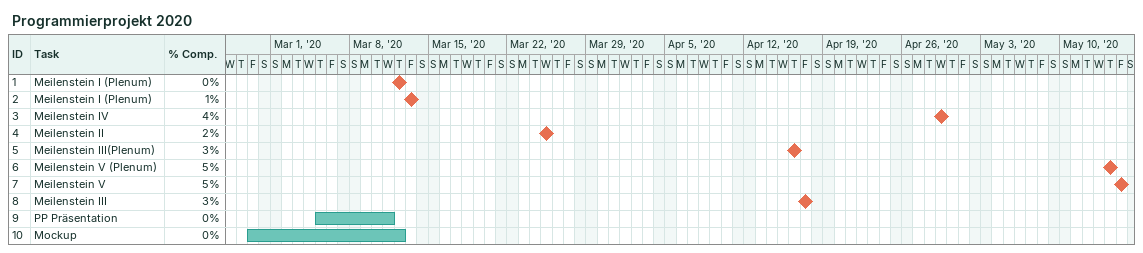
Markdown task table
Programmierprojekt 2020

| ID | Task | Start | Finish | % complete |
|---|---|---|---|---|
| 1 | Meilenstein I (Plenum) (milestone) | 2020-03-12 | 2020-03-12 | 0 |
| 2 | Meilenstein I (Plenum) (milestone) | 2020-03-13 | 2020-03-13 | 1 |
| 3 | Meilenstein IV (milestone) | 2020-04-29 | 2020-04-29 | 4 |
| 4 | Meilenstein II (milestone) | 2020-03-25 | 2020-03-25 | 2 |
| 5 | Meilenstein III(Plenum) (milestone) | 2020-04-16 | 2020-04-16 | 3 |
| 6 | Meilenstein V (Plenum) (milestone) | 2020-05-14 | 2020-05-14 | 5 |
| 7 | Meilenstein V (milestone) | 2020-05-15 | 2020-05-15 | 5 |
| 8 | Meilenstein III (milestone) | 2020-04-17 | 2020-04-17 | 3 |
| 9 | PP Präsentation | 2020-03-05 | 2020-03-11 | 0 |
| 10 | Mockup | 2020-02-28 | 2020-03-12 | 0 |
